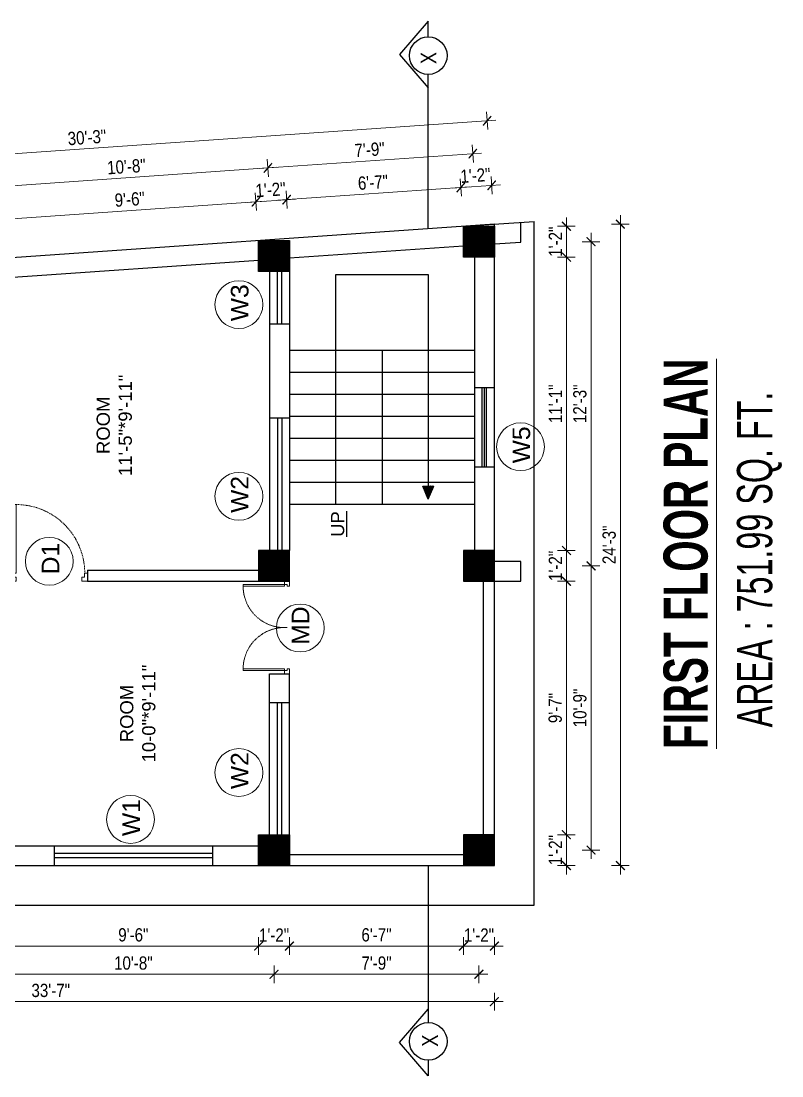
# Model space of a CAD drawing. Header units: inches. Extents: x -5096374 to -5070857, y -3259973 to -3243900.
# Drawn here: x -5079149.3 to -5078804, y -3258470.7 to -3257991.9 of the extents above; entities that cross this region are included whole.
import ezdxf

# ---------------------------------------------------------------- set-up
doc = ezdxf.new("R2010")
doc.units = ezdxf.units.IN
doc.header["$LTSCALE"] = 2
doc.header["$MEASUREMENT"] = 0
doc.header["$PDMODE"] = 34
doc.linetypes.add('HIDDEN', pattern=[0.375, 0.25, -0.125])
doc.layers.get('0').update_dxf_attribs({"linetype": 'CONTINUOUS'})
doc.layers.get('DEFPOINTS').update_dxf_attribs({"color": 141, "linetype": 'CONTINUOUS'})
doc.layers.add('A-Hatch', color=7, linetype='CONTINUOUS')
for name, color, linetype, lineweight in [('Annotate-Lite.w', 177, 'CONTINUOUS', 9), ('DIM 1-100', 4, 'CONTINUOUS', 13), ('Door-Window.w', 4, 'CONTINUOUS', 15), ('TEXT', 181, 'CONTINUOUS', 25), ('Text-100.w', 254, 'CONTINUOUS', 9)]:
    doc.layers.add(name, color=color, linetype=linetype, lineweight=lineweight)
doc.styles.add('ARAIL', font='ARIALN.TTF')
doc.styles.add('Arial', font='arial.ttf', dxfattribs={"width": 0.8, "height": 12})
doc.styles.add('arial.', font='arial.ttf')
doc.styles.add('gaurav', font='arial.ttf')
doc.styles.get("Standard").update_dxf_attribs({"font": 'ARIALN.TTF'})
doc.dimstyles.new('1 by 96', dxfattribs={"dimtxt": 6, "dimasz": 4, "dimexe": 4, "dimexo": 4, "dimgap": 2, "dimtad": 1, "dimdec": 0, "dimzin": 0, "dimdsep": 46, "dimlunit": 4, "dimtxsty": 'Standard', "dimblk": 'ARCHTICK', "dimcen": 0, "dimdle": 4, "dimadec": 0, "dimazin": 0, "dimtfac": 1, "dimtdec": 0, "dimtix": 1, "dimtofl": 0, "dimtmove": 1, "dimatfit": 3, "dimldrblk": 'ARCHTICK', "dimfxl": 4, "dimfxlon": 1, "dimtolj": 1, "dimtzin": 0, "dimlwd": -1, "dimlwe": -1, "dimarcsym": 0})
pattern_1 = [(135, (-8337742.75326, 1832386.6404), (-0.0883883476483, -0.0883883476483), [])]

# ---------------------------------------------------------------- blocks, each defined once
blk = doc.blocks.new('FDFDRE')
at = {"ltscale": 3}
for p, q in [((165701.11, -58637.82), (165701.1, -58641.5)), ((165701.1, -58641.5), (165703.55, -58641.5)), ((165704.78, -58637.83), (165701.11, -58637.82)), ((165703.55, -58641.5), (165703.53, -58672.63)), ((165704.78, -58639.66), (165703.55, -58639.66)), ((165703.55, -58639.66), (165703.55, -58641.5)), ((165703.55, -58641.5), (165704.78, -58641.5)), ((165704.78, -58641.5), (165704.76, -58672.65)), ((165704.78, -58639.66), (165704.78, -58637.83)), ((165766.98, -58637.83), (165770.65, -58637.82)), ((165766.98, -58639.66), (165766.98, -58637.83)), ((165766.98, -58639.66), (165768.2, -58639.66)), ((165766.98, -58641.5), (165767, -58672.65)), ((165768.2, -58641.5), (165766.98, -58641.5)), ((165768.2, -58639.66), (165768.2, -58641.5)), ((165770.65, -58641.5), (165768.2, -58641.5)), ((165768.2, -58641.5), (165768.22, -58672.63)), ((165770.65, -58637.82), (165770.65, -58641.5)), ((165703.53, -58672.63), (165704.76, -58672.65)), ((165768.22, -58672.63), (165767, -58672.65))]:
    blk.add_line(p, q, dxfattribs=at)
at = {"layer": 'Door-Window.w', "color": 9, "linetype": 'HIDDEN', "lineweight": 18}
for centre, start, end in [((165704.78, -58641.5), 269.96183, 3.38353), ((165766.98, -58641.5), 176.61647, 270.03817)]:
    blk.add_arc(centre, 31.16, start, end, dxfattribs=at)
blk = doc.blocks.new('3-0')
at = {"ltscale": 3}
for p, q in [((11063.05, 10097.68), (11065.97, 10099.9)), ((11065.25, 10097.81), (11066.71, 10098.92)), ((11065.97, 10099.9), (11066.71, 10098.92)), ((11063.05, 10097.68), (11064.53, 10095.73)), ((11065.99, 10096.84), (11064.53, 10095.73)), ((11065.99, 10096.84), (11065.25, 10097.81)), ((11085.5, 10074.13), (11110.32, 10092.96)), ((11086.24, 10073.15), (11111.05, 10091.97)), ((11111.05, 10091.97), (11110.32, 10092.96)), ((11084.04, 10073.02), (11082.57, 10071.91)), ((11082.57, 10071.91), (11084.79, 10068.98)), ((11084.04, 10073.02), (11084.78, 10072.04)), ((11084.78, 10072.04), (11086.24, 10073.15)), ((11084.79, 10068.98), (11087.72, 10071.2)), ((11086.24, 10073.15), (11085.5, 10074.13)), ((11087.72, 10071.2), (11086.24, 10073.15))]:
    blk.add_line(p, q, dxfattribs=at)
at = {"layer": 'Door-Window.w', "color": 9, "linetype": 'HIDDEN', "lineweight": 18}
blk.add_arc((11085.5, 10074.13), 31.16, 37.1906, 127.1465, dxfattribs=at)
blk = doc.blocks.new('_ArchTick')
at = {"color": 0, "linetype": 'ByBlock', "const_width": 0.15}
blk.add_lwpolyline([(-0.5, -0.5), (0.5, 0.5)], dxfattribs=at)
blk = doc.blocks.new('*D855')
at = {"layer": 'DEFPOINTS', "color": 0, "ltscale": 0.5, "transparency": 16777216}
for p in [(-5079155.28, -3258375.21), (-5079041.52, -3258375.21), (-5079041.52, -3258411.76)]:
    blk.add_point(p, dxfattribs=at)
at = {"layer": 'DIM 1-100', "color": 0, "ltscale": 0.5, "transparency": 16777216}
for p, q in [((-5079159.28, -3258411.76), (-5079037.52, -3258411.76)), ((-5079155.28, -3258407.76), (-5079155.28, -3258415.76)), ((-5079041.52, -3258407.76), (-5079041.52, -3258415.76))]:
    blk.add_line(p, q, dxfattribs=at)
at = {"layer": 'DIM 1-100', "color": 0, "ltscale": 0.5, "transparency": 16777216, "xscale": 4, "yscale": 4, "zscale": 4, "rotation": 180}
blk.add_blockref('_ArchTick', (-5079155.28, -3258411.76), dxfattribs=at)
at = {"layer": 'DIM 1-100', "color": 0, "ltscale": 0.5, "transparency": 16777216, "xscale": 4, "yscale": 4, "zscale": 4}
blk.add_blockref('_ArchTick', (-5079041.52, -3258411.76), dxfattribs=at)
at = {"layer": 'DIM 1-100', "color": 0, "ltscale": 0.5, "transparency": 16777216, "insert": (-5079098.4, -3258406.7), "char_height": 6, "attachment_point": 5}
blk.add_mtext('\\A1;9\'-6"', dxfattribs=at)
blk = doc.blocks.new('*D856')
at = {"layer": 'DEFPOINTS', "color": 0, "ltscale": 0.5, "transparency": 16777216}
for p in [(-5079041.52, -3258375.21), (-5079027.52, -3258375.21), (-5079027.52, -3258411.76)]:
    blk.add_point(p, dxfattribs=at)
at = {"layer": 'DIM 1-100', "color": 0, "ltscale": 0.5, "transparency": 16777216}
for p, q in [((-5079045.52, -3258411.76), (-5079023.52, -3258411.76)), ((-5079041.52, -3258407.76), (-5079041.52, -3258415.76)), ((-5079027.52, -3258407.76), (-5079027.52, -3258415.76))]:
    blk.add_line(p, q, dxfattribs=at)
at = {"layer": 'DIM 1-100', "color": 0, "ltscale": 0.5, "transparency": 16777216, "xscale": 4, "yscale": 4, "zscale": 4, "rotation": 180}
blk.add_blockref('_ArchTick', (-5079041.52, -3258411.76), dxfattribs=at)
at = {"layer": 'DIM 1-100', "color": 0, "ltscale": 0.5, "transparency": 16777216, "xscale": 4, "yscale": 4, "zscale": 4}
blk.add_blockref('_ArchTick', (-5079027.52, -3258411.76), dxfattribs=at)
at = {"layer": 'DIM 1-100', "color": 0, "ltscale": 0.5, "transparency": 16777216, "insert": (-5079034.52, -3258406.75), "char_height": 6, "attachment_point": 5}
blk.add_mtext('\\A1;1\'-2"', dxfattribs=at)
blk = doc.blocks.new('*D857')
at = {"layer": 'DEFPOINTS', "color": 0, "ltscale": 0.5, "transparency": 16777216}
for p in [(-5079027.52, -3258375.21), (-5078948.52, -3258375.21), (-5078948.52, -3258411.76)]:
    blk.add_point(p, dxfattribs=at)
at = {"layer": 'DIM 1-100', "color": 0, "ltscale": 0.5, "transparency": 16777216}
for p, q in [((-5079031.52, -3258411.76), (-5078944.52, -3258411.76)), ((-5079027.52, -3258407.76), (-5079027.52, -3258415.76)), ((-5078948.52, -3258407.76), (-5078948.52, -3258415.76))]:
    blk.add_line(p, q, dxfattribs=at)
at = {"layer": 'DIM 1-100', "color": 0, "ltscale": 0.5, "transparency": 16777216, "xscale": 4, "yscale": 4, "zscale": 4, "rotation": 180}
blk.add_blockref('_ArchTick', (-5079027.52, -3258411.76), dxfattribs=at)
at = {"layer": 'DIM 1-100', "color": 0, "ltscale": 0.5, "transparency": 16777216, "xscale": 4, "yscale": 4, "zscale": 4}
blk.add_blockref('_ArchTick', (-5078948.52, -3258411.76), dxfattribs=at)
at = {"layer": 'DIM 1-100', "color": 0, "ltscale": 0.5, "transparency": 16777216, "insert": (-5078988.02, -3258406.7), "char_height": 6, "attachment_point": 5}
blk.add_mtext('\\A1;6\'-7"', dxfattribs=at)
blk = doc.blocks.new('*D858')
at = {"layer": 'DEFPOINTS', "color": 0, "ltscale": 0.5, "transparency": 16777216}
for p in [(-5078948.52, -3258375.21), (-5078934.52, -3258375.21), (-5078934.52, -3258411.76)]:
    blk.add_point(p, dxfattribs=at)
at = {"layer": 'DIM 1-100', "color": 0, "ltscale": 0.5, "transparency": 16777216}
for p, q in [((-5078952.52, -3258411.76), (-5078930.52, -3258411.76)), ((-5078948.52, -3258407.76), (-5078948.52, -3258415.76)), ((-5078934.52, -3258407.76), (-5078934.52, -3258415.76))]:
    blk.add_line(p, q, dxfattribs=at)
at = {"layer": 'DIM 1-100', "color": 0, "ltscale": 0.5, "transparency": 16777216, "xscale": 4, "yscale": 4, "zscale": 4, "rotation": 180}
blk.add_blockref('_ArchTick', (-5078948.52, -3258411.76), dxfattribs=at)
at = {"layer": 'DIM 1-100', "color": 0, "ltscale": 0.5, "transparency": 16777216, "xscale": 4, "yscale": 4, "zscale": 4}
blk.add_blockref('_ArchTick', (-5078934.52, -3258411.76), dxfattribs=at)
at = {"layer": 'DIM 1-100', "color": 0, "ltscale": 0.5, "transparency": 16777216, "insert": (-5078941.52, -3258406.75), "char_height": 6, "attachment_point": 5}
blk.add_mtext('\\A1;1\'-2"', dxfattribs=at)
blk = doc.blocks.new('*D860')
at = {"layer": 'DEFPOINTS', "color": 0, "ltscale": 0.5, "transparency": 16777216}
for p in [(-5079162.28, -3258368.21), (-5079034.52, -3258368.21), (-5079034.52, -3258424.56)]:
    blk.add_point(p, dxfattribs=at)
at = {"layer": 'DIM 1-100', "color": 0, "ltscale": 0.5, "transparency": 16777216}
for p, q in [((-5079162.28, -3258420.56), (-5079162.28, -3258428.56)), ((-5079034.52, -3258420.56), (-5079034.52, -3258428.56)), ((-5079166.28, -3258424.56), (-5079030.52, -3258424.56))]:
    blk.add_line(p, q, dxfattribs=at)
at = {"layer": 'DIM 1-100', "color": 0, "ltscale": 0.5, "transparency": 16777216, "xscale": 4, "yscale": 4, "zscale": 4, "rotation": 180}
blk.add_blockref('_ArchTick', (-5079162.28, -3258424.56), dxfattribs=at)
at = {"layer": 'DIM 1-100', "color": 0, "ltscale": 0.5, "transparency": 16777216, "xscale": 4, "yscale": 4, "zscale": 4}
blk.add_blockref('_ArchTick', (-5079034.52, -3258424.56), dxfattribs=at)
at = {"layer": 'DIM 1-100', "color": 0, "ltscale": 0.5, "transparency": 16777216, "insert": (-5079098.4, -3258419.5), "char_height": 6, "attachment_point": 5}
blk.add_mtext('\\A1;10\'-8"', dxfattribs=at)
blk = doc.blocks.new('*D861')
at = {"layer": 'DEFPOINTS', "color": 0, "ltscale": 0.5, "transparency": 16777216}
for p in [(-5079034.52, -3258368.21), (-5078941.52, -3258368.21), (-5078941.52, -3258424.56)]:
    blk.add_point(p, dxfattribs=at)
at = {"layer": 'DIM 1-100', "color": 0, "ltscale": 0.5, "transparency": 16777216}
for p, q in [((-5079034.52, -3258420.56), (-5079034.52, -3258428.56)), ((-5078941.52, -3258420.56), (-5078941.52, -3258428.56)), ((-5079038.52, -3258424.56), (-5078937.52, -3258424.56))]:
    blk.add_line(p, q, dxfattribs=at)
at = {"layer": 'DIM 1-100', "color": 0, "ltscale": 0.5, "transparency": 16777216, "xscale": 4, "yscale": 4, "zscale": 4, "rotation": 180}
blk.add_blockref('_ArchTick', (-5079034.52, -3258424.56), dxfattribs=at)
at = {"layer": 'DIM 1-100', "color": 0, "ltscale": 0.5, "transparency": 16777216, "xscale": 4, "yscale": 4, "zscale": 4}
blk.add_blockref('_ArchTick', (-5078941.52, -3258424.56), dxfattribs=at)
at = {"layer": 'DIM 1-100', "color": 0, "ltscale": 0.5, "transparency": 16777216, "insert": (-5078988.02, -3258419.5), "char_height": 6, "attachment_point": 5}
blk.add_mtext('\\A1;7\'-9"', dxfattribs=at)
blk = doc.blocks.new('*D862')
at = {"layer": 'DEFPOINTS', "color": 0, "ltscale": 0.5, "transparency": 16777216}
for p in [(-5079337.28, -3258375.21), (-5078934.52, -3258375.21), (-5078934.52, -3258436.99)]:
    blk.add_point(p, dxfattribs=at)
at = {"layer": 'DIM 1-100', "color": 0, "ltscale": 0.5, "transparency": 16777216}
for p, q in [((-5079337.28, -3258432.99), (-5079337.28, -3258440.99)), ((-5078934.52, -3258432.99), (-5078934.52, -3258440.99)), ((-5079341.28, -3258436.99), (-5078930.52, -3258436.99))]:
    blk.add_line(p, q, dxfattribs=at)
at = {"layer": 'DIM 1-100', "color": 0, "ltscale": 0.5, "transparency": 16777216, "xscale": 4, "yscale": 4, "zscale": 4, "rotation": 180}
blk.add_blockref('_ArchTick', (-5079337.28, -3258436.99), dxfattribs=at)
at = {"layer": 'DIM 1-100', "color": 0, "ltscale": 0.5, "transparency": 16777216, "xscale": 4, "yscale": 4, "zscale": 4}
blk.add_blockref('_ArchTick', (-5078934.52, -3258436.99), dxfattribs=at)
at = {"layer": 'DIM 1-100', "color": 0, "ltscale": 0.5, "transparency": 16777216, "insert": (-5079135.9, -3258431.93), "char_height": 6, "attachment_point": 5}
blk.add_mtext('\\A1;33\'-7"', dxfattribs=at)
blk = doc.blocks.new('*D867')
at = {"layer": 'DEFPOINTS', "color": 0, "ltscale": 0.5, "transparency": 16777216}
for p in [(-5078934.52, -3258361.21), (-5078901.82, -3258361.21), (-5078934.52, -3258375.21)]:
    blk.add_point(p, dxfattribs=at)
at = {"layer": 'DIM 1-100', "color": 0, "ltscale": 0.5, "transparency": 16777216}
for p, q in [((-5078901.82, -3258379.21), (-5078901.82, -3258357.21)), ((-5078905.82, -3258361.21), (-5078897.82, -3258361.21)), ((-5078905.82, -3258375.21), (-5078897.82, -3258375.21))]:
    blk.add_line(p, q, dxfattribs=at)
at = {"layer": 'DIM 1-100', "color": 0, "ltscale": 0.5, "transparency": 16777216, "xscale": 4, "yscale": 4, "zscale": 4}
for p, rotation in [((-5078901.82, -3258361.21), 90), ((-5078901.82, -3258375.21), 270)]:
    blk.add_blockref('_ArchTick', p, dxfattribs=dict(at, rotation=rotation))
at = {"layer": 'DIM 1-100', "color": 0, "ltscale": 0.5, "transparency": 16777216, "insert": (-5078906.83, -3258368.21), "char_height": 6, "attachment_point": 5, "rotation": 90}
blk.add_mtext('\\A1;1\'-2"', dxfattribs=at)
blk = doc.blocks.new('*D868')
at = {"layer": 'DEFPOINTS', "color": 0, "ltscale": 0.5, "transparency": 16777216}
for p in [(-5078934.52, -3258246.21), (-5078901.82, -3258246.21), (-5078934.52, -3258361.21)]:
    blk.add_point(p, dxfattribs=at)
at = {"layer": 'DIM 1-100', "color": 0, "ltscale": 0.5, "transparency": 16777216}
for p, q in [((-5078901.82, -3258365.21), (-5078901.82, -3258242.21)), ((-5078905.82, -3258246.21), (-5078897.82, -3258246.21)), ((-5078905.82, -3258361.21), (-5078897.82, -3258361.21))]:
    blk.add_line(p, q, dxfattribs=at)
at = {"layer": 'DIM 1-100', "color": 0, "ltscale": 0.5, "transparency": 16777216, "xscale": 4, "yscale": 4, "zscale": 4}
for p, rotation in [((-5078901.82, -3258246.21), 90), ((-5078901.82, -3258361.21), 270)]:
    blk.add_blockref('_ArchTick', p, dxfattribs=dict(at, rotation=rotation))
at = {"layer": 'DIM 1-100', "color": 0, "ltscale": 0.5, "transparency": 16777216, "insert": (-5078906.88, -3258303.71), "char_height": 6, "attachment_point": 5, "rotation": 90}
blk.add_mtext('\\A1;9\'-7"', dxfattribs=at)
blk = doc.blocks.new('*D869')
at = {"layer": 'DEFPOINTS', "color": 0, "ltscale": 0.5, "transparency": 16777216}
for p in [(-5078934.52, -3258232.21), (-5078901.82, -3258232.21), (-5078934.52, -3258246.21)]:
    blk.add_point(p, dxfattribs=at)
at = {"layer": 'DIM 1-100', "color": 0, "ltscale": 0.5, "transparency": 16777216}
for p, q in [((-5078901.82, -3258250.21), (-5078901.82, -3258228.21)), ((-5078905.82, -3258232.21), (-5078897.82, -3258232.21)), ((-5078905.82, -3258246.21), (-5078897.82, -3258246.21))]:
    blk.add_line(p, q, dxfattribs=at)
at = {"layer": 'DIM 1-100', "color": 0, "ltscale": 0.5, "transparency": 16777216, "xscale": 4, "yscale": 4, "zscale": 4}
for p, rotation in [((-5078901.82, -3258232.21), 90), ((-5078901.82, -3258246.21), 270)]:
    blk.add_blockref('_ArchTick', p, dxfattribs=dict(at, rotation=rotation))
at = {"layer": 'DIM 1-100', "color": 0, "ltscale": 0.5, "transparency": 16777216, "insert": (-5078906.83, -3258239.21), "char_height": 6, "attachment_point": 5, "rotation": 90}
blk.add_mtext('\\A1;1\'-2"', dxfattribs=at)
blk = doc.blocks.new('*D870')
at = {"layer": 'DEFPOINTS', "color": 0, "ltscale": 0.5, "transparency": 16777216}
for p in [(-5078934.52, -3258099.07), (-5078901.82, -3258099.07), (-5078934.52, -3258232.21)]:
    blk.add_point(p, dxfattribs=at)
at = {"layer": 'DIM 1-100', "color": 0, "ltscale": 0.5, "transparency": 16777216}
for p, q in [((-5078901.82, -3258236.21), (-5078901.82, -3258095.07)), ((-5078905.82, -3258099.07), (-5078897.82, -3258099.07)), ((-5078905.82, -3258232.21), (-5078897.82, -3258232.21))]:
    blk.add_line(p, q, dxfattribs=at)
at = {"layer": 'DIM 1-100', "color": 0, "ltscale": 0.5, "transparency": 16777216, "xscale": 4, "yscale": 4, "zscale": 4}
for p, rotation in [((-5078901.82, -3258099.07), 90), ((-5078901.82, -3258232.21), 270)]:
    blk.add_blockref('_ArchTick', p, dxfattribs=dict(at, rotation=rotation))
at = {"layer": 'DIM 1-100', "color": 0, "ltscale": 0.5, "transparency": 16777216, "insert": (-5078906.83, -3258165.64), "char_height": 6, "attachment_point": 5, "rotation": 90}
blk.add_mtext('\\A1;11\'-1"', dxfattribs=at)
blk = doc.blocks.new('*D871')
at = {"layer": 'DEFPOINTS', "color": 0, "ltscale": 0.5, "transparency": 16777216}
for p in [(-5078934.52, -3258085.07), (-5078901.82, -3258085.07), (-5078934.52, -3258099.07)]:
    blk.add_point(p, dxfattribs=at)
at = {"layer": 'DIM 1-100', "color": 0, "ltscale": 0.5, "transparency": 16777216}
for p, q in [((-5078901.82, -3258103.07), (-5078901.82, -3258081.07)), ((-5078905.82, -3258085.07), (-5078897.82, -3258085.07)), ((-5078905.82, -3258099.07), (-5078897.82, -3258099.07))]:
    blk.add_line(p, q, dxfattribs=at)
at = {"layer": 'DIM 1-100', "color": 0, "ltscale": 0.5, "transparency": 16777216, "xscale": 4, "yscale": 4, "zscale": 4}
for p, rotation in [((-5078901.82, -3258085.07), 90), ((-5078901.82, -3258099.07), 270)]:
    blk.add_blockref('_ArchTick', p, dxfattribs=dict(at, rotation=rotation))
at = {"layer": 'DIM 1-100', "color": 0, "ltscale": 0.5, "transparency": 16777216, "insert": (-5078906.83, -3258092.07), "char_height": 6, "attachment_point": 5, "rotation": 90}
blk.add_mtext('\\A1;1\'-2"', dxfattribs=at)
blk = doc.blocks.new('*D872')
at = {"layer": 'DEFPOINTS', "color": 0, "ltscale": 0.5, "transparency": 16777216}
for p in [(-5078941.52, -3258239.21), (-5078890.63, -3258239.21), (-5078941.52, -3258368.21)]:
    blk.add_point(p, dxfattribs=at)
at = {"layer": 'DIM 1-100', "color": 0, "ltscale": 0.5, "transparency": 16777216}
for p, q in [((-5078890.63, -3258372.21), (-5078890.63, -3258235.21)), ((-5078894.63, -3258239.21), (-5078886.63, -3258239.21)), ((-5078894.63, -3258368.21), (-5078886.63, -3258368.21))]:
    blk.add_line(p, q, dxfattribs=at)
at = {"layer": 'DIM 1-100', "color": 0, "ltscale": 0.5, "transparency": 16777216, "xscale": 4, "yscale": 4, "zscale": 4}
for p, rotation in [((-5078890.63, -3258239.21), 90), ((-5078890.63, -3258368.21), 270)]:
    blk.add_blockref('_ArchTick', p, dxfattribs=dict(at, rotation=rotation))
at = {"layer": 'DIM 1-100', "color": 0, "ltscale": 0.5, "transparency": 16777216, "insert": (-5078895.69, -3258303.71), "char_height": 6, "attachment_point": 5, "rotation": 90}
blk.add_mtext('\\A1;10\'-9"', dxfattribs=at)
blk = doc.blocks.new('*D873')
at = {"layer": 'DEFPOINTS', "color": 0, "ltscale": 0.5, "transparency": 16777216}
for p in [(-5078941.52, -3258092.07), (-5078890.63, -3258092.07), (-5078941.52, -3258239.21)]:
    blk.add_point(p, dxfattribs=at)
at = {"layer": 'DIM 1-100', "color": 0, "ltscale": 0.5, "transparency": 16777216}
for p, q in [((-5078890.63, -3258243.21), (-5078890.63, -3258088.07)), ((-5078894.63, -3258092.07), (-5078886.63, -3258092.07)), ((-5078894.63, -3258239.21), (-5078886.63, -3258239.21))]:
    blk.add_line(p, q, dxfattribs=at)
at = {"layer": 'DIM 1-100', "color": 0, "ltscale": 0.5, "transparency": 16777216, "xscale": 4, "yscale": 4, "zscale": 4}
for p, rotation in [((-5078890.63, -3258092.07), 90), ((-5078890.63, -3258239.21), 270)]:
    blk.add_blockref('_ArchTick', p, dxfattribs=dict(at, rotation=rotation))
at = {"layer": 'DIM 1-100', "color": 0, "ltscale": 0.5, "transparency": 16777216, "insert": (-5078895.69, -3258165.64), "char_height": 6, "attachment_point": 5, "rotation": 90}
blk.add_mtext('\\A1;12\'-3"', dxfattribs=at)
blk = doc.blocks.new('*D874')
at = {"layer": 'DEFPOINTS', "color": 0, "ltscale": 0.5, "transparency": 16777216}
for p in [(-5078934.52, -3258084.09), (-5078877.33, -3258084.09), (-5078934.52, -3258375.21)]:
    blk.add_point(p, dxfattribs=at)
at = {"layer": 'DIM 1-100', "color": 0, "ltscale": 0.5, "transparency": 16777216}
for p, q in [((-5078877.33, -3258379.21), (-5078877.33, -3258080.09)), ((-5078881.33, -3258084.09), (-5078873.33, -3258084.09)), ((-5078881.33, -3258375.21), (-5078873.33, -3258375.21))]:
    blk.add_line(p, q, dxfattribs=at)
at = {"layer": 'DIM 1-100', "color": 0, "ltscale": 0.5, "transparency": 16777216, "xscale": 4, "yscale": 4, "zscale": 4}
for p, rotation in [((-5078877.33, -3258084.09), 90), ((-5078877.33, -3258375.21), 270)]:
    blk.add_blockref('_ArchTick', p, dxfattribs=dict(at, rotation=rotation))
at = {"layer": 'DIM 1-100', "color": 0, "ltscale": 0.5, "transparency": 16777216, "insert": (-5078882.39, -3258229.65), "char_height": 6, "attachment_point": 5, "rotation": 90}
blk.add_mtext('\\A1;24\'-3"', dxfattribs=at)
blk = doc.blocks.new('*D875')
at = {"layer": 'DEFPOINTS', "color": 0, "ltscale": 0.5, "transparency": 16777216}
for p in [(-5078935.75, -3258066.49), (-5078948.52, -3258085.07), (-5078934.52, -3258084.09)]:
    blk.add_point(p, dxfattribs=at)
at = {"layer": 'DIM 1-100', "color": 0, "ltscale": 0.5, "transparency": 16777216}
for p, q in [((-5078935.47, -3258070.48), (-5078936.03, -3258062.5)), ((-5078953.74, -3258067.74), (-5078931.76, -3258066.21)), ((-5078949.47, -3258071.45), (-5078950.03, -3258063.47))]:
    blk.add_line(p, q, dxfattribs=at)
at = {"layer": 'DIM 1-100', "color": 0, "ltscale": 0.5, "transparency": 16777216, "xscale": 4, "yscale": 4, "zscale": 4}
for p, rotation in [((-5078949.75, -3258067.46), 183.9881061164926), ((-5078935.75, -3258066.49), 3.988106116492546)]:
    blk.add_blockref('_ArchTick', p, dxfattribs=dict(at, rotation=rotation))
at = {"layer": 'DIM 1-100', "color": 0, "ltscale": 0.5, "transparency": 16777216, "insert": (-5078943.1, -3258061.97), "char_height": 6, "attachment_point": 5, "rotation": 3.9881}
blk.add_mtext('\\A1;1\'-2"', dxfattribs=at)
blk = doc.blocks.new('*D876')
at = {"layer": 'DEFPOINTS', "color": 0, "ltscale": 0.5, "transparency": 16777216}
for p in [(-5079028.79, -3258072.97), (-5078948.52, -3258085.07), (-5079027.52, -3258091.2)]:
    blk.add_point(p, dxfattribs=at)
at = {"layer": 'DIM 1-100', "color": 0, "ltscale": 0.5, "transparency": 16777216}
for p, q in [((-5078945.76, -3258067.18), (-5079032.79, -3258073.25)), ((-5078949.47, -3258071.45), (-5078950.03, -3258063.47)), ((-5079028.52, -3258076.96), (-5079029.07, -3258068.98))]:
    blk.add_line(p, q, dxfattribs=at)
at = {"layer": 'DIM 1-100', "color": 0, "ltscale": 0.5, "transparency": 16777216, "xscale": 4, "yscale": 4, "zscale": 4}
for p, rotation in [((-5078949.75, -3258067.46), 3.988106095934265), ((-5079028.79, -3258072.97), 183.9881060959342)]:
    blk.add_blockref('_ArchTick', p, dxfattribs=dict(at, rotation=rotation))
at = {"layer": 'DIM 1-100', "color": 0, "ltscale": 0.5, "transparency": 16777216, "insert": (-5078989.63, -3258065.17), "char_height": 6, "attachment_point": 5, "rotation": 3.9881}
blk.add_mtext('\\A1;6\'-7"', dxfattribs=at)
blk = doc.blocks.new('*D877')
at = {"layer": 'DEFPOINTS', "color": 0, "ltscale": 0.5, "transparency": 16777216}
for p in [(-5079042.75, -3258073.95), (-5079041.52, -3258091.55), (-5079027.52, -3258091.2)]:
    blk.add_point(p, dxfattribs=at)
at = {"layer": 'DIM 1-100', "color": 0, "ltscale": 0.5, "transparency": 16777216}
for p, q in [((-5079042.47, -3258077.94), (-5079043.03, -3258069.96)), ((-5079028.52, -3258076.96), (-5079029.07, -3258068.98)), ((-5079024.8, -3258072.7), (-5079046.74, -3258074.22))]:
    blk.add_line(p, q, dxfattribs=at)
at = {"layer": 'DIM 1-100', "color": 0, "ltscale": 0.5, "transparency": 16777216, "xscale": 4, "yscale": 4, "zscale": 4}
for p, rotation in [((-5079042.75, -3258073.95), 183.9881060959342), ((-5079028.79, -3258072.97), 3.988106095934265)]:
    blk.add_blockref('_ArchTick', p, dxfattribs=dict(at, rotation=rotation))
at = {"layer": 'DIM 1-100', "color": 0, "ltscale": 0.5, "transparency": 16777216, "insert": (-5079036.12, -3258068.46), "char_height": 6, "attachment_point": 5, "rotation": 3.9881}
blk.add_mtext('\\A1;1\'-2"', dxfattribs=at)
blk = doc.blocks.new('*D878')
at = {"layer": 'DEFPOINTS', "color": 0, "ltscale": 0.5, "transparency": 16777216}
for p in [(-5079156.58, -3258081.88), (-5079041.52, -3258091.55), (-5079155.28, -3258100.46)]:
    blk.add_point(p, dxfattribs=at)
at = {"layer": 'DIM 1-100', "color": 0, "ltscale": 0.5, "transparency": 16777216}
for p, q in [((-5079042.47, -3258077.94), (-5079043.03, -3258069.96)), ((-5079038.76, -3258073.67), (-5079160.57, -3258082.16)), ((-5079156.3, -3258085.87), (-5079156.86, -3258077.89))]:
    blk.add_line(p, q, dxfattribs=at)
at = {"layer": 'DIM 1-100', "color": 0, "ltscale": 0.5, "transparency": 16777216, "xscale": 4, "yscale": 4, "zscale": 4}
for p, rotation in [((-5079042.75, -3258073.95), 3.988106095934265), ((-5079156.58, -3258081.88), 183.9881060959342)]:
    blk.add_blockref('_ArchTick', p, dxfattribs=dict(at, rotation=rotation))
at = {"layer": 'DIM 1-100', "color": 0, "ltscale": 0.5, "transparency": 16777216, "insert": (-5079100.02, -3258072.86), "char_height": 6, "attachment_point": 5, "rotation": 3.9881}
blk.add_mtext('\\A1;9\'-6"', dxfattribs=at)
blk = doc.blocks.new('*D885')
at = {"layer": 'DEFPOINTS', "color": 0, "ltscale": 0.5, "transparency": 16777216}
for p in [(-5079037.31, -3258058.59), (-5079034.52, -3258098.55), (-5079162.28, -3258107.46)]:
    blk.add_point(p, dxfattribs=at)
at = {"layer": 'DIM 1-100', "color": 0, "ltscale": 0.5, "transparency": 16777216}
for p, q in [((-5079037.03, -3258062.58), (-5079037.59, -3258054.6)), ((-5079169.06, -3258067.78), (-5079033.32, -3258058.31)), ((-5079164.79, -3258071.49), (-5079165.35, -3258063.51))]:
    blk.add_line(p, q, dxfattribs=at)
at = {"layer": 'DIM 1-100', "color": 0, "ltscale": 0.5, "transparency": 16777216, "xscale": 4, "yscale": 4, "zscale": 4}
for p, rotation in [((-5079037.31, -3258058.59), 3.98810609593428), ((-5079165.07, -3258067.5), 183.9881060959342)]:
    blk.add_blockref('_ArchTick', p, dxfattribs=dict(at, rotation=rotation))
at = {"layer": 'DIM 1-100', "color": 0, "ltscale": 0.5, "transparency": 16777216, "insert": (-5079101.54, -3258057.99), "char_height": 6, "attachment_point": 5, "rotation": 3.9881}
blk.add_mtext('\\A1;10\'-8"', dxfattribs=at)
blk = doc.blocks.new('*D886')
at = {"layer": 'DEFPOINTS', "color": 0, "ltscale": 0.5, "transparency": 16777216}
for p in [(-5078944.31, -3258052.11), (-5078941.52, -3258092.07), (-5079034.52, -3258098.55)]:
    blk.add_point(p, dxfattribs=at)
at = {"layer": 'DIM 1-100', "color": 0, "ltscale": 0.5, "transparency": 16777216}
for p, q in [((-5078944.03, -3258056.1), (-5078944.59, -3258048.12)), ((-5079041.3, -3258058.87), (-5078940.32, -3258051.83)), ((-5079037.03, -3258062.58), (-5079037.59, -3258054.6))]:
    blk.add_line(p, q, dxfattribs=at)
at = {"layer": 'DIM 1-100', "color": 0, "ltscale": 0.5, "transparency": 16777216, "xscale": 4, "yscale": 4, "zscale": 4}
for p, rotation in [((-5078944.31, -3258052.11), 3.98810609593428), ((-5079037.31, -3258058.59), 183.9881060959342)]:
    blk.add_blockref('_ArchTick', p, dxfattribs=dict(at, rotation=rotation))
at = {"layer": 'DIM 1-100', "color": 0, "ltscale": 0.5, "transparency": 16777216, "insert": (-5078991.16, -3258050.3), "char_height": 6, "attachment_point": 5, "rotation": 3.9881}
blk.add_mtext('\\A1;7\'-9"', dxfattribs=at)
blk = doc.blocks.new('*D888')
at = {"layer": 'DEFPOINTS', "color": 0, "ltscale": 0.5, "transparency": 16777216}
for p in [(-5079300.39, -3258062.45), (-5078934.52, -3258084.09), (-5079297.12, -3258109.37)]:
    blk.add_point(p, dxfattribs=at)
at = {"layer": 'DIM 1-100', "color": 0, "ltscale": 0.5, "transparency": 16777216}
for p, q in [((-5078937.52, -3258041.16), (-5078938.07, -3258033.18)), ((-5078933.8, -3258036.89), (-5079304.38, -3258062.73)), ((-5079300.11, -3258066.44), (-5079300.67, -3258058.46))]:
    blk.add_line(p, q, dxfattribs=at)
at = {"layer": 'DIM 1-100', "color": 0, "ltscale": 0.5, "transparency": 16777216, "xscale": 4, "yscale": 4, "zscale": 4}
for p, rotation in [((-5078937.8, -3258037.17), 3.988106114241621), ((-5079300.39, -3258062.45), 183.9881061142416)]:
    blk.add_blockref('_ArchTick', p, dxfattribs=dict(at, rotation=rotation))
at = {"layer": 'DIM 1-100', "color": 0, "ltscale": 0.5, "transparency": 16777216, "insert": (-5079119.45, -3258044.76), "char_height": 6, "attachment_point": 5, "rotation": 3.9881}
blk.add_mtext('\\A1;30\'-3"', dxfattribs=at)

msp = doc.modelspace()

# ---------------------------------------------------------------- hatches: boundary and pattern name
at = {"layer": 'A-Hatch', "ltscale": 0.5}
h = msp.add_hatch(dxfattribs=at)
h.set_pattern_fill('ANSI31', color=256, angle=90)
h.set_pattern_definition(pattern_1)
h.paths.add_polyline_path([(-5078948.52, -3258099.07), (-5078934.52, -3258099.07), (-5078934.52, -3258085.07), (-5078948.52, -3258085.07)])
h = msp.add_hatch(dxfattribs=at)
h.set_pattern_fill('ANSI31', color=256, angle=90)
h.set_pattern_definition([(135, (-8337742.75326, 1832386.2918), (-0.0883883476483, -0.0883883476483), [])])
h.paths.add_polyline_path([(-5079041.52, -3258091.55), (-5079041.52, -3258105.55), (-5079027.52, -3258105.55), (-5079027.52, -3258091.55)])
h = msp.add_hatch(dxfattribs=at)
h.set_pattern_fill('ANSI31', color=256, angle=90)
h.set_pattern_definition([(135, (-8337742.75326, 1833057.50219), (-0.0883883476483, -0.0883883476483), [])])
h.paths.add_polyline_path([(-5078964.52, -3258208.88), (-5078962.01, -3258202.96), (-5078967.03, -3258202.96)])
h = msp.add_hatch(dxfattribs=at)
h.set_pattern_fill('ANSI31', color=256, angle=90)
h.set_pattern_definition(pattern_1)
h.paths.add_polyline_path([(-5079041.52, -3258232.21), (-5079041.52, -3258246.21), (-5079029.74, -3258246.21), (-5079029.74, -3258246.21), (-5079027.52, -3258246.21), (-5079027.52, -3258232.21)])
h = msp.add_hatch(dxfattribs=at)
h.set_pattern_fill('ANSI31', color=256, angle=90)
h.set_pattern_definition(pattern_1)
h.paths.add_polyline_path([(-5078948.52, -3258232.21), (-5078948.52, -3258246.21), (-5078934.52, -3258246.21), (-5078934.52, -3258232.21)])
h = msp.add_hatch(dxfattribs=at)
h.set_pattern_fill('ANSI31', color=256, angle=90)
h.set_pattern_definition(pattern_1)
h.paths.add_polyline_path([(-5079041.52, -3258361.21), (-5079041.52, -3258375.21), (-5079027.52, -3258375.21), (-5079027.52, -3258361.21), (-5079036.52, -3258361.21)])
h = msp.add_hatch(dxfattribs=at)
h.set_pattern_fill('ANSI31', color=256, angle=90)
h.set_pattern_definition(pattern_1)
h.paths.add_polyline_path([(-5078948.52, -3258361.21), (-5078948.52, -3258375.21), (-5078934.52, -3258375.21), (-5078934.52, -3258361.21)])

# ---------------------------------------------------------------- linework, layer by layer
at = {"ltscale": 0.5}
for p, q in [((-5078934.52, -3258084.09), (-5079315.12, -3258110.63)), ((-5078948.52, -3258085.07), (-5078916.52, -3258082.84)), ((-5078934.52, -3258375.21), (-5078934.52, -3258084.09)), ((-5078922.52, -3258092.28), (-5078922.52, -3258083.25)), ((-5078916.52, -3258393.21), (-5078916.52, -3258082.84)), ((-5078948.52, -3258094.09), (-5079027.52, -3258099.6)), ((-5078934.52, -3258093.11), (-5078922.52, -3258092.28)), ((-5079041.52, -3258100.57), (-5079155.28, -3258108.5)), ((-5078943.52, -3258099.07), (-5078943.52, -3258232.21)), ((-5079036.52, -3258105.55), (-5079036.52, -3258232.21)), ((-5079033.02, -3258129.55), (-5079033.02, -3258105.55)), ((-5079031.02, -3258129.55), (-5079031.02, -3258105.55)), ((-5079027.52, -3258105.2), (-5079027.52, -3258232.21)), ((-5079027.52, -3258105.55), (-5079027.52, -3258129.55)), ((-5079006.52, -3258211.25), (-5079006.52, -3258106.96)), ((-5079006.52, -3258106.96), (-5078964.52, -3258106.96)), ((-5078964.52, -3258106.96), (-5078964.52, -3258202.96)), ((-5079027.52, -3258129.55), (-5079036.52, -3258129.55)), ((-5079027.52, -3258141.25), (-5078985.52, -3258141.25)), ((-5078985.52, -3258141.25), (-5078985.52, -3258211.25)), ((-5078985.52, -3258141.25), (-5078943.52, -3258141.25)), ((-5079027.52, -3258151.25), (-5078985.52, -3258151.25)), ((-5078985.52, -3258151.25), (-5078943.52, -3258151.25)), ((-5078943.52, -3258158.25), (-5078934.52, -3258158.25)), ((-5078940.02, -3258194.25), (-5078940.02, -3258158.25)), ((-5078939.02, -3258194.25), (-5078939.02, -3258158.25)), ((-5078938.02, -3258194.25), (-5078938.02, -3258158.25)), ((-5079027.52, -3258161.25), (-5078985.52, -3258161.25)), ((-5078985.52, -3258161.25), (-5078943.52, -3258161.25)), ((-5079027.52, -3258172.21), (-5079036.52, -3258172.21)), ((-5079033.02, -3258172.21), (-5079033.02, -3258232.21)), ((-5079031.02, -3258172.21), (-5079031.02, -3258232.21)), ((-5079027.52, -3258171.25), (-5078985.52, -3258171.25)), ((-5078985.52, -3258171.25), (-5078943.52, -3258171.25)), ((-5079027.52, -3258181.25), (-5078985.52, -3258181.25)), ((-5078985.52, -3258181.25), (-5078943.52, -3258181.25)), ((-5079027.52, -3258191.25), (-5078985.52, -3258191.25)), ((-5078985.52, -3258191.25), (-5078943.52, -3258191.25)), ((-5078943.52, -3258194.25), (-5078934.52, -3258194.25)), ((-5079027.52, -3258201.25), (-5078985.52, -3258201.25)), ((-5078985.52, -3258201.25), (-5078943.52, -3258201.25)), ((-5078964.52, -3258208.88), (-5078967.03, -3258202.96)), ((-5078967.03, -3258202.96), (-5078962.01, -3258202.96)), ((-5078964.52, -3258208.88), (-5078962.01, -3258202.96)), ((-5079027.52, -3258211.25), (-5078985.52, -3258211.25)), ((-5078985.52, -3258211.25), (-5078943.52, -3258211.25)), ((-5078922.52, -3258237.21), (-5078934.52, -3258237.21)), ((-5078922.52, -3258246.21), (-5078922.52, -3258237.21)), ((-5079119.28, -3258241.21), (-5079041.52, -3258241.21)), ((-5079119.28, -3258241.21), (-5079119.28, -3258246.21)), ((-5079119.28, -3258246.21), (-5079041.52, -3258246.21)), ((-5078939.52, -3258361.21), (-5078939.52, -3258246.21)), ((-5078934.52, -3258246.21), (-5078922.52, -3258246.21)), ((-5079036.52, -3258361.21), (-5079036.52, -3258288.21)), ((-5079036.52, -3258288.21), (-5079027.52, -3258288.21)), ((-5079027.52, -3258361.21), (-5079027.52, -3258288.21)), ((-5079036.52, -3258301.21), (-5079027.52, -3258301.21)), ((-5079033.02, -3258361.21), (-5079033.02, -3258301.21)), ((-5079031.02, -3258361.21), (-5079031.02, -3258301.21)), ((-5079036.52, -3258361.21), (-5079027.52, -3258361.21)), ((-5079155.28, -3258366.21), (-5079041.52, -3258366.21)), ((-5079134.4, -3258366.21), (-5079134.4, -3258375.21)), ((-5079062.4, -3258366.21), (-5079062.4, -3258375.21)), ((-5079062.4, -3258369.71), (-5079134.4, -3258369.71)), ((-5079062.4, -3258371.71), (-5079134.4, -3258371.71)), ((-5079027.52, -3258370.21), (-5078948.52, -3258370.21)), ((-5079169.28, -3258375.21), (-5078934.52, -3258375.21)), ((-5079334.52, -3258393.21), (-5078916.52, -3258393.21))]:
    msp.add_line(p, q, dxfattribs=at)
for points in [[(-5078948.52, -3258099.07), (-5078948.52, -3258085.07), (-5078934.52, -3258085.07), (-5078934.52, -3258099.07)], [(-5079041.52, -3258105.55), (-5079041.52, -3258091.55), (-5079027.52, -3258091.55), (-5079027.52, -3258105.55)], [(-5079041.52, -3258232.21), (-5079041.52, -3258246.21), (-5079027.52, -3258246.21), (-5079027.52, -3258232.21)], [(-5078948.52, -3258232.21), (-5078948.52, -3258246.21), (-5078934.52, -3258246.21), (-5078934.52, -3258232.21)], [(-5079041.52, -3258375.21), (-5079041.52, -3258361.21), (-5079027.52, -3258361.21), (-5079027.52, -3258375.21)], [(-5078948.52, -3258361.21), (-5078948.52, -3258375.21), (-5078934.52, -3258375.21), (-5078934.52, -3258361.21)]]:
    msp.add_lwpolyline(points, close=True, dxfattribs=at)
at = {"layer": 'Annotate-Lite.w', "ltscale": 0.005}
for centre in [(-5079050.48, -3258120.62), (-5078922.64, -3258185.12), (-5079050.48, -3258207.62), (-5079136.56, -3258237.11), (-5079022.63, -3258267.38), (-5079050.48, -3258332.99), (-5079099.67, -3258354.28)]:
    msp.add_circle(centre, 10.86, dxfattribs=at)
at = {"layer": 'TEXT'}
for points in [[(-5078964.52, -3257999.09), (-5078964.52, -3257991.95), (-5078977.61, -3258007.09), (-5078964.52, -3258022.23)], [(-5078964.52, -3258086.18), (-5078964.52, -3258016.15)], [(-5078964.52, -3258375.21), (-5078964.52, -3258446.48)], [(-5078964.52, -3258463.55), (-5078964.52, -3258470.69), (-5078977.61, -3258455.55), (-5078964.52, -3258440.41)]]:
    msp.add_lwpolyline(points, dxfattribs=at)
for centre in [(-5078964.52, -3258007.62), (-5078964.52, -3258455.01)]:
    msp.add_circle(centre, 8.53, dxfattribs=at)

# ---------------------------------------------------------------- block references
at = {"layer": 'Door-Window.w', "linetype": 'ByBlock', "xscale": -0.9997910039624013, "yscale": 0.9997910039624012, "zscale": 0.9997910039624012, "rotation": 307.1905952198047}
msp.add_blockref('3-0', (-5080475.84, -3273159.94), dxfattribs=at)
at = {"layer": 'Door-Window.w', "ltscale": 0.005, "xscale": 0.6039383709985556, "yscale": 0.6039383709985556, "zscale": 0.6039383709985556, "rotation": 270}
msp.add_blockref('FDFDRE', (-5043613.89, -3158172.95), dxfattribs=at)

# ---------------------------------------------------------------- texts
at = {"layer": 'Annotate-Lite.w', "ltscale": 0.005, "char_height": 8, "rotation": 90, "style": 'gaurav'}
for s, insert, attachment_point in [('W3', (-5079054.13, -3258128.17), 1), ('W5', (-5078926.29, -3258192.67), 1), ('W2', (-5079054.13, -3258215.16), 1), ('D1', (-5079132, -3258243.03), 7), ('MD', (-5079026.53, -3258274.99), 1), ('W2', (-5079054.13, -3258340.54), 1), ('W1', (-5079103.32, -3258361.83), 1)]:
    msp.add_mtext_dynamic_manual_height_columns(s, width=8, gutter_width=100, heights=[0], dxfattribs=dict(at, insert=insert, attachment_point=attachment_point))
at = {"layer": 'TEXT', "char_height": 7.2, "rotation": 90, "style": 'ARAIL'}
for insert, attachment_point in [((-5078968.02, -3258011.46), 1), ((-5078967.36, -3258451.93), 3)]:
    msp.add_mtext_dynamic_manual_height_columns('X', width=125.4648, gutter_width=90, heights=[0], dxfattribs=dict(at, insert=insert, attachment_point=attachment_point))
at = {"layer": 'TEXT', "lineweight": -2, "char_height": 6, "attachment_point": 5, "rotation": 90, "style": 'arial.'}
for s, insert in [('{\\W1;ROOM\\P11\'-5"*9\'-11"}', (-5079107.03, -3258175.41)), ('{\\W1;ROOM\\P10-0"*9\'-11"}', (-5079096.36, -3258306.22))]:
    msp.add_mtext_dynamic_manual_height_columns(s, width=45.7314, gutter_width=30, heights=[0], dxfattribs=dict(at, insert=insert))
at = {"layer": 'TEXT', "lineweight": -2, "insert": (-5079005.64, -3258220.24), "char_height": 6, "width": 127.5059, "attachment_point": 5, "rotation": 90, "style": 'arial.'}
msp.add_mtext('{\\LUP}', dxfattribs=at)
at = {"layer": 'Text-100.w', "insert": (-5078857.74, -3258236.29), "char_height": 20, "width": 569.1024, "attachment_point": 2, "rotation": 90, "style": 'Arial'}
msp.add_mtext('\\A1;{\\fArial Narrow|b1|i0|c0|p34;\\L FIRST FLOOR PLAN\\P\\fArial Narrow|b0|i0|c0|p34;\\H0.8x;\\lAREA : 751.99 SQ. FT.\\H1.02306x; }', dxfattribs=at)

# ---------------------------------------------------------------- dimensions: what is measured, and where the dimension line sits
at = {"layer": 'DIM 1-100', "ltscale": 0.5}
dim = msp.add_aligned_dim(p1=(-5078934.52, -3258084.09), p2=(-5079297.12, -3258109.37), distance=-47.04, dimstyle='1 by 96', dxfattribs=at)
dim.commit()
dim.dimension.update_dxf_attribs({"geometry": '*D888', "text_midpoint": (-5079119.45, -3258044.76)})
for base, p1, p2, angle, picture, middle in [((-5078944.31, -3258052.11), (-5079034.52, -3258098.55), (-5078941.52, -3258092.07), 183.9881, '*D886', (-5078991.16, -3258050.3)), ((-5079037.31, -3258058.59), (-5079162.28, -3258107.46), (-5079034.52, -3258098.55), 183.9881, '*D885', (-5079101.54, -3258057.99)), ((-5079028.79, -3258072.97), (-5078948.52, -3258085.07), (-5079027.52, -3258091.2), 183.9881, '*D876', (-5078989.63, -3258065.17)), ((-5079156.58, -3258081.88), (-5079041.52, -3258091.55), (-5079155.28, -3258100.46), 183.9881, '*D878', (-5079100.02, -3258072.86)), ((-5078877.33, -3258084.09), (-5078934.52, -3258375.21), (-5078934.52, -3258084.09), 90, '*D874', (-5078882.39, -3258229.65)), ((-5078890.63, -3258092.07), (-5078941.52, -3258239.21), (-5078941.52, -3258092.07), 90, '*D873', (-5078895.69, -3258165.64)), ((-5078901.82, -3258099.07), (-5078934.52, -3258232.21), (-5078934.52, -3258099.07), 90, '*D870', (-5078906.83, -3258165.64)), ((-5078890.63, -3258239.21), (-5078941.52, -3258368.21), (-5078941.52, -3258239.21), 90, '*D872', (-5078895.69, -3258303.71)), ((-5078901.82, -3258246.21), (-5078934.52, -3258361.21), (-5078934.52, -3258246.21), 90, '*D868', (-5078906.88, -3258303.71)), ((-5079034.52, -3258424.56), (-5079162.28, -3258368.21), (-5079034.52, -3258368.21), 180, '*D860', (-5079098.4, -3258419.5)), ((-5078941.52, -3258424.56), (-5079034.52, -3258368.21), (-5078941.52, -3258368.21), 180, '*D861', (-5078988.02, -3258419.5)), ((-5078934.52, -3258436.99), (-5079337.28, -3258375.21), (-5078934.52, -3258375.21), 180, '*D862', (-5079135.9, -3258431.93)), ((-5079041.52, -3258411.76), (-5079155.28, -3258375.21), (-5079041.52, -3258375.21), 180, '*D855', (-5079098.4, -3258406.7)), ((-5078948.52, -3258411.76), (-5079027.52, -3258375.21), (-5078948.52, -3258375.21), 180, '*D857', (-5078988.02, -3258406.7))]:
    dim = msp.add_linear_dim(base=base, p1=p1, p2=p2, angle=angle, dimstyle='1 by 96', dxfattribs=at)
    dim.commit()
    dim.dimension.update_dxf_attribs({"geometry": picture, "text_midpoint": middle})
for base, p1, p2, angle, picture, middle, dimtype in [((-5078935.75, -3258066.49), (-5078948.52, -3258085.07), (-5078934.52, -3258084.09), 3.9881, '*D875', (-5078942.75, -3258066.97), 161), ((-5079042.75, -3258073.95), (-5079027.52, -3258091.2), (-5079041.52, -3258091.55), 183.9881, '*D877', (-5079035.77, -3258073.46), 160), ((-5078901.82, -3258085.07), (-5078934.52, -3258099.07), (-5078934.52, -3258085.07), 90, '*D871', (-5078901.82, -3258092.07), 160), ((-5078901.82, -3258232.21), (-5078934.52, -3258246.21), (-5078934.52, -3258232.21), 90, '*D869', (-5078901.82, -3258239.21), 160), ((-5078901.82, -3258361.21), (-5078934.52, -3258375.21), (-5078934.52, -3258361.21), 90, '*D867', (-5078901.82, -3258368.21), 160), ((-5079027.52, -3258411.76), (-5079041.52, -3258375.21), (-5079027.52, -3258375.21), 180, '*D856', (-5079034.52, -3258411.76), 160), ((-5078934.52, -3258411.76), (-5078948.52, -3258375.21), (-5078934.52, -3258375.21), 180, '*D858', (-5078941.52, -3258411.76), 160)]:
    dim = msp.add_linear_dim(base=base, p1=p1, p2=p2, angle=angle, dimstyle='1 by 96', dxfattribs=at)
    dim.commit()
    dim.dimension.update_dxf_attribs({"geometry": picture, "text_midpoint": middle, "dimtype": dimtype})

doc.saveas('drawing.dxf')
